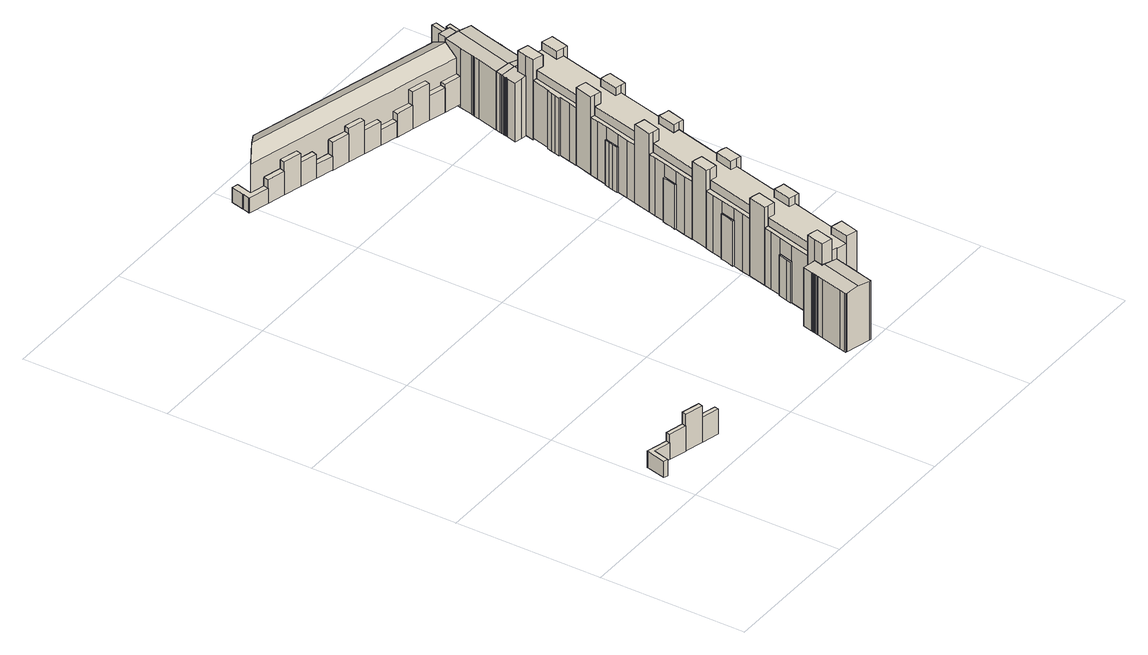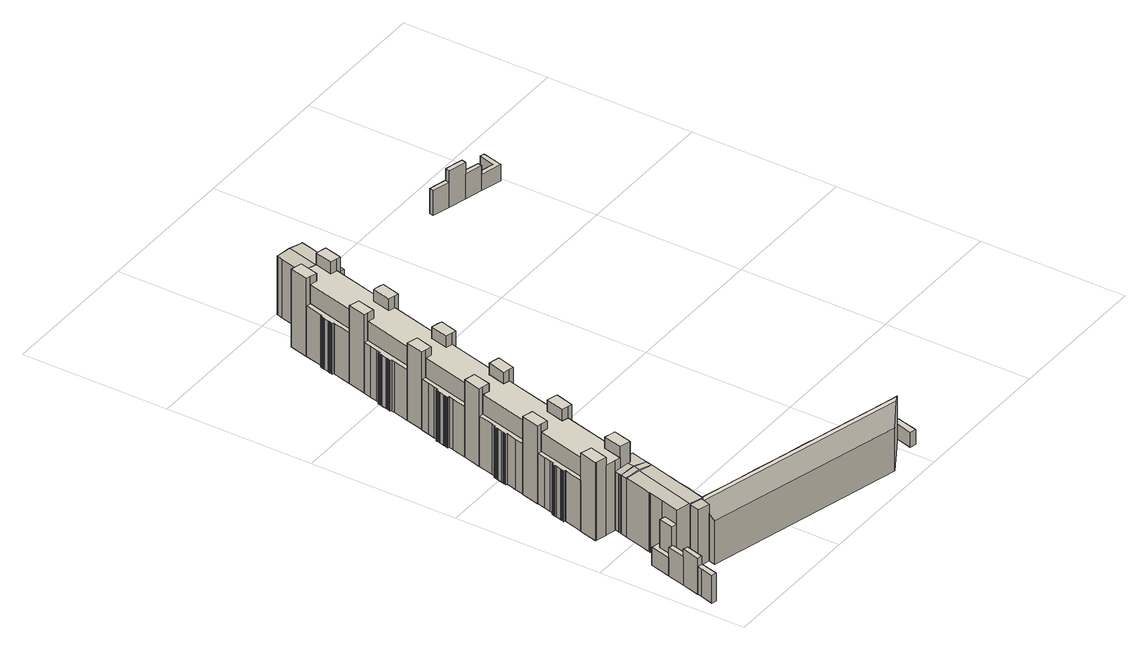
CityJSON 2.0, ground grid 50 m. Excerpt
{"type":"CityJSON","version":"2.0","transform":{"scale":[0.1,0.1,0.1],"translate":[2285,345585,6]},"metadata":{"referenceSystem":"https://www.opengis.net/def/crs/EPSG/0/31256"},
"CityObjects":{
"building1":{"type":"Building","attributes":{"name":"207428"},"children":["building1-1","building1-2","building1-3","building1-4","building1-5","building1-6","building1-7","building1-8","building1-9","building1-10","building1-11","building1-12","building1-13","building1-14","building1-15","building1-16","building1-17","building1-18","building1-19","building1-20","building1-21","building1-22","building1-23","building1-24","building1-25","building1-26","building1-27","building1-28","building1-29","building1-30","building1-31","building1-32","building1-33","building1-34","building1-35","building1-36","building1-37","building1-38","building1-39","building1-40","building1-41","building1-42","building1-43","building1-44","building1-45","building1-46","building1-47","building1-48","building1-49","building1-50","building1-51","building1-52","building1-53","building1-54","building1-55"]},
"building1-1":{"type":"BuildingPart","attributes":{"HoeheDach":"13","NiedrigsteTraufeDesGebaeudes":"13","Blattnummer":"104090","HoeheGrund":"8","roofType":"FLACHDACH","measuredHeight":5.75},"parents":["building1"],"geometry":[{"type":"Solid","lod":"2","boundaries":[[[[0,1,2,3,4,5,6,7]],[[8,9,10,11,12,13,14,15]],[[13,0,7,14]],[[12,1,0,13]],[[11,2,1,12]],[[10,3,2,11]],[[9,4,3,10]],[[8,5,4,9]],[[15,6,5,8]],[[14,7,6,15]]]]}]},
"building1-2":{"type":"BuildingPart","attributes":{"HoeheDach":"16","NiedrigsteTraufeDesGebaeudes":"16","Blattnummer":"104090","HoeheGrund":"7","roofType":"FLACHDACH","measuredHeight":8.91},"parents":["building1"],"geometry":[{"type":"Solid","lod":"2","boundaries":[[[[16,5,17,18]],[[19,4,5,16]],[[20,21,4,19]],[[18,17,21,20]],[[5,4,21,17]],[[19,16,18,20]]]]}]},
"building1-3":{"type":"BuildingPart","attributes":{"HoeheDach":"20","NiedrigsteTraufeDesGebaeudes":"20","Blattnummer":"104090","HoeheGrund":"8","roofType":"FLACHDACH","measuredHeight":12.9},"parents":["building1"],"geometry":[{"type":"Solid","lod":"2","boundaries":[[[[22,23,24,25]],[[26,27,28,29]],[[27,22,25,28]],[[26,23,22,27]],[[29,24,23,26]],[[28,25,24,29]]]]}]},
"building1-4":{"type":"BuildingPart","attributes":{"HoeheDach":"16","NiedrigsteTraufeDesGebaeudes":"16","Blattnummer":"104090","HoeheGrund":"8","roofType":"FLACHDACH","measuredHeight":8.8},"parents":["building1"],"geometry":[{"type":"Solid","lod":"2","boundaries":[[[[30,24,23,31]],[[32,33,34,35]],[[33,30,31,34]],[[32,24,30,33]],[[35,23,24,32]],[[34,31,23,35]]]]}]},
"building1-5":{"type":"BuildingPart","attributes":{"HoeheDach":"28","NiedrigsteTraufeDesGebaeudes":"27","Blattnummer":"104091","HoeheGrund":"7","roofType":"SATTELDACH","measuredHeight":21.13},"parents":["building1"],"geometry":[{"type":"Solid","lod":"2","boundaries":[[[[36,37,38,39,40,41,42,43,44,45,46,47,48,49,50,51,52,53,54]],[[55,56,57,58,59,60,61,62,63,64,37,36,65]],[[53,52,66,67]],[[52,51,68,66]],[[51,50,69,68]],[[50,49,70,69]],[[49,48,71,70]],[[48,47,72,71]],[[47,46,73,72]],[[46,45,74,73]],[[45,44,75,74]],[[44,43,76,75]],[[43,42,77,76]],[[42,41,78,77]],[[41,40,79,78]],[[40,39,80,79]],[[39,38,81,80]],[[54,53,67,82]],[[64,63,83,84]],[[63,62,85,83]],[[62,61,86,85]],[[61,60,87,86]],[[60,59,88,87]],[[59,58,89,88]],[[58,57,90,89]],[[57,56,91,90]],[[56,55,92,91]],[[55,65,93,92]],[[93,65,36,54,82,94]],[[64,84,95,81,38,37]],[[86,87,88,89,90,91,92,93,94,82,67,66,68,69,70,71,72,73,74,75,76,77,78,79,80,81,95,84,83,85]]]]}]},
"building1-6":{"type":"BuildingPart","attributes":{"HoeheDach":"35","NiedrigsteTraufeDesGebaeudes":"35","Blattnummer":"104091","HoeheGrund":"7","roofType":"FLACHDACH","measuredHeight":28.03},"parents":["building1"],"geometry":[{"type":"Solid","lod":"2","boundaries":[[[[96,97,98,99,100,101]],[[102,103,104,105,106,107]],[[100,99,102,107]],[[99,98,103,102]],[[98,97,104,103]],[[97,96,105,104]],[[96,101,106,105]],[[101,100,107,106]]]]}]},
"building1-7":{"type":"BuildingPart","attributes":{"HoeheDach":"22","NiedrigsteTraufeDesGebaeudes":"22","Blattnummer":"104091","HoeheGrund":"8","roofType":"FLACHDACH","measuredHeight":14.43},"parents":["building1"],"geometry":[{"type":"Solid","lod":"2","boundaries":[[[[108,109,110,111,112,113]],[[114,115,116,117,118,119]],[[112,111,114,119]],[[109,108,117,116]],[[108,113,118,117]],[[113,112,119,118]],[[110,109,116,115,114,111]]]]}]},
"building1-8":{"type":"BuildingPart","attributes":{"HoeheDach":"28","NiedrigsteTraufeDesGebaeudes":"28","Blattnummer":"104091","HoeheGrund":"8","roofType":"FLACHDACH","measuredHeight":20.36},"parents":["building1"],"geometry":[{"type":"Solid","lod":"2","boundaries":[[[[120,121,122,123,124,125,126]],[[127,128,129,130,131,132,133]],[[125,124,127,133]],[[124,123,128,127]],[[123,122,129,128]],[[122,121,130,129]],[[121,120,131,130]],[[120,126,132,131]],[[126,125,133,132]]]]}]},
"building1-9":{"type":"BuildingPart","attributes":{"HoeheDach":"13","NiedrigsteTraufeDesGebaeudes":"13","Blattnummer":"104091","HoeheGrund":"8","roofType":"FLACHDACH","measuredHeight":5.33},"parents":["building1"],"geometry":[{"type":"Solid","lod":"2","boundaries":[[[[134,135,136,137,138,139,140,141,142,143]],[[144,145,146,147,148,149,150,151,152,153]],[[151,134,143,152]],[[150,135,134,151]],[[149,136,135,150]],[[148,137,136,149]],[[147,138,137,148]],[[146,139,138,147]],[[145,140,139,146]],[[144,141,140,145]],[[153,142,141,144]],[[152,143,142,153]]]]}]},
"building1-10":{"type":"BuildingPart","attributes":{"HoeheDach":"34","NiedrigsteTraufeDesGebaeudes":"34","Blattnummer":"104091","HoeheGrund":"6","roofType":"FLACHDACH","measuredHeight":27.5},"parents":["building1"],"geometry":[{"type":"Solid","lod":"2","boundaries":[[[[154,155,156,157,158]],[[159,160,161,162,163]],[[157,156,159,163]],[[156,155,160,159]],[[155,154,161,160]],[[154,158,162,161]],[[158,157,163,162]]]]}]},
"building1-11":{"type":"BuildingPart","attributes":{"HoeheDach":"16","NiedrigsteTraufeDesGebaeudes":"16","Blattnummer":"104091","HoeheGrund":"8","roofType":"FLACHDACH","measuredHeight":8.44},"parents":["building1"],"geometry":[{"type":"Solid","lod":"2","boundaries":[[[[136,135,164,165]],[[166,167,168,169]],[[167,136,165,168]],[[166,135,136,167]],[[169,164,135,166]],[[168,165,164,169]]]]}]},
"building1-12":{"type":"BuildingPart","attributes":{"HoeheDach":"35","NiedrigsteTraufeDesGebaeudes":"35","Blattnummer":"104091","HoeheGrund":"8","roofType":"FLACHDACH","measuredHeight":27.52},"parents":["building1"],"geometry":[{"type":"Solid","lod":"2","boundaries":[[[[170,171,172,173,174,175]],[[176,177,178,179,131,130]],[[174,173,176,130]],[[173,172,177,176]],[[172,171,178,177]],[[171,170,179,178]],[[170,175,131,179]],[[175,174,130,131]]]]}]},
"building1-13":{"type":"BuildingPart","attributes":{"HoeheDach":"24","NiedrigsteTraufeDesGebaeudes":"24","Blattnummer":"104091","HoeheGrund":"6","roofType":"FLACHDACH","measuredHeight":17.92},"parents":["building1"],"geometry":[{"type":"Solid","lod":"2","boundaries":[[[[180,181,182,183,184,185,186,187,188,189,190,191,192,193,194,195,196,197,198,199,200,201,202,203,204]],[[205,206,207,208,209,210,211,212,213,214,215,216,217,218,219,220,221,222,223,224,225,226,227,228,229]],[[203,202,205,229]],[[202,201,206,205]],[[198,197,210,209]],[[197,196,211,210]],[[196,195,212,211]],[[195,194,213,212]],[[194,193,214,213]],[[193,192,215,214]],[[192,191,216,215]],[[191,190,217,216]],[[190,189,218,217]],[[189,188,219,218]],[[188,187,220,219]],[[187,186,221,220]],[[186,185,222,221]],[[185,184,223,222]],[[184,183,224,223]],[[183,182,225,224]],[[182,181,226,225]],[[204,203,229,228]],[[208,207,206,201,200,199,198,209]],[[227,226,181,180,204,228]]]]}]},
"building1-14":{"type":"BuildingPart","attributes":{"HoeheDach":"19","NiedrigsteTraufeDesGebaeudes":"19","Blattnummer":"104091","HoeheGrund":"8","roofType":"FLACHDACH","measuredHeight":11.73},"parents":["building1"],"geometry":[{"type":"Solid","lod":"2","boundaries":[[[[230,231,232,233]],[[164,234,235,165]],[[232,231,164,165]],[[231,230,234,164]],[[230,233,235,234]],[[233,232,165,235]]]]}]},
"building1-15":{"type":"BuildingPart","attributes":{"HoeheDach":"24","NiedrigsteTraufeDesGebaeudes":"24","Blattnummer":"104091","HoeheGrund":"8","roofType":"FLACHDACH","measuredHeight":15.85},"parents":["building1"],"geometry":[{"type":"Solid","lod":"2","boundaries":[[[[236,237,238,239]],[[240,241,242,243]],[[244,245,240,243,246,247,238,237]],[[242,241,236,239]],[[239,238,247,246,243,242]],[[241,240,245,244,237,236]]]]}]},
"building1-16":{"type":"BuildingPart","attributes":{"HoeheDach":"28","NiedrigsteTraufeDesGebaeudes":"28","Blattnummer":"104091","HoeheGrund":"8","roofType":"FLACHDACH","measuredHeight":20.37},"parents":["building1"],"geometry":[{"type":"Solid","lod":"2","boundaries":[[[[248,249,250,251,252,253,254,255]],[[256,257,258,259,260,261,262,263]],[[254,253,256,263]],[[253,252,257,256]],[[252,251,258,257]],[[251,250,259,258]],[[250,249,260,259]],[[249,248,261,260]],[[248,255,262,261]],[[255,254,263,262]]]]}]},
"building1-17":{"type":"BuildingPart","attributes":{"HoeheDach":"34","NiedrigsteTraufeDesGebaeudes":"34","Blattnummer":"104091","HoeheGrund":"6","roofType":"FLACHDACH","measuredHeight":27.45},"parents":["building1"],"geometry":[{"type":"Solid","lod":"2","boundaries":[[[[264,265,266,267,268,269]],[[270,271,272,206,205,273]],[[268,267,270,273]],[[267,266,271,270]],[[266,265,272,271]],[[265,264,206,272]],[[264,269,205,206]],[[269,268,273,205]]]]}]},
"building1-18":{"type":"BuildingPart","attributes":{"HoeheDach":"16","NiedrigsteTraufeDesGebaeudes":"16","Blattnummer":"104091","HoeheGrund":"8","roofType":"FLACHDACH","measuredHeight":8.47},"parents":["building1"],"geometry":[{"type":"Solid","lod":"2","boundaries":[[[[274,235,234,275]],[[276,277,278,279]],[[277,274,275,278]],[[276,235,274,277]],[[279,234,235,276]],[[278,275,234,279]]]]}]},
"building1-19":{"type":"BuildingPart","attributes":{"HoeheDach":"35","NiedrigsteTraufeDesGebaeudes":"35","Blattnummer":"104091","HoeheGrund":"8","roofType":"FLACHDACH","measuredHeight":27.38},"parents":["building1"],"geometry":[{"type":"Solid","lod":"2","boundaries":[[[[280,281,282,283,284,285]],[[286,287,288,289,290,291]],[[284,283,286,291]],[[283,282,287,286]],[[282,281,288,287]],[[281,280,289,288]],[[280,285,290,289]],[[285,284,291,290]]]]}]},
"building1-20":{"type":"BuildingPart","attributes":{"HoeheDach":"13","NiedrigsteTraufeDesGebaeudes":"13","Blattnummer":"104091","HoeheGrund":"8","roofType":"FLACHDACH","measuredHeight":4.95},"parents":["building1"],"geometry":[{"type":"Solid","lod":"2","boundaries":[[[[292,293,294,295]],[[293,296,274,294]],[[292,297,296,293]],[[275,295,294,274]],[[296,297,275,274]],[[297,292,295,275]]]]}]},
"building1-21":{"type":"BuildingPart","attributes":{"HoeheDach":"24","NiedrigsteTraufeDesGebaeudes":"24","Blattnummer":"104091","HoeheGrund":"6","roofType":"FLACHDACH","measuredHeight":17.93},"parents":["building1"],"geometry":[{"type":"Solid","lod":"2","boundaries":[[[[298,299,300,301]],[[299,302,303,300]],[[302,304,305,303]],[[304,306,272,305]],[[306,307,271,272]],[[308,309,310,311,312,313]],[[304,302,299,298,314,315,316,317,318,319,320,321,322,323,324,325,326,327,328,329,312,311,310,330,307,306]],[[331,309,308,313,332,333,334,335,336,337,338,339,340,341,342,343,344,345,346,347,301,300,303,305,272,271]],[[307,330,331,271]],[[330,310,309,331]],[[312,329,332,313]],[[329,328,333,332]],[[328,327,334,333]],[[327,326,335,334]],[[326,325,336,335]],[[325,324,337,336]],[[324,323,338,337]],[[323,322,339,338]],[[322,321,340,339]],[[321,320,341,340]],[[320,319,342,341]],[[319,318,343,342]],[[318,317,344,343]],[[317,316,345,344]],[[316,315,346,345]],[[315,314,347,346]],[[314,298,301,347]]]]}]},
"building1-22":{"type":"BuildingPart","attributes":{"HoeheDach":"23","NiedrigsteTraufeDesGebaeudes":"23","Blattnummer":"104091","HoeheGrund":"8","roofType":"FLACHDACH","measuredHeight":15.6},"parents":["building1"],"geometry":[{"type":"Solid","lod":"2","boundaries":[[[[348,349,350,351,352,353]],[[354,355,356,357,358,359]],[[349,348,357,356]],[[348,353,358,357]],[[353,352,359,358]],[[351,350,349,356,355,354,359,352]]]]}]},
"building1-23":{"type":"BuildingPart","attributes":{"HoeheDach":"28","NiedrigsteTraufeDesGebaeudes":"28","Blattnummer":"104091","HoeheGrund":"8","roofType":"FLACHDACH","measuredHeight":20.38},"parents":["building1"],"geometry":[{"type":"Solid","lod":"2","boundaries":[[[[360,361,362,363,364,365,366,367]],[[368,369,370,371,372,373,374,375]],[[366,365,368,375]],[[365,364,369,368]],[[364,363,370,369]],[[363,362,371,370]],[[362,361,372,371]],[[361,360,373,372]],[[360,367,374,373]],[[367,366,375,374]]]]}]},
"building1-24":{"type":"BuildingPart","attributes":{"HoeheDach":"17","NiedrigsteTraufeDesGebaeudes":"17","Blattnummer":"104091","HoeheGrund":"8","roofType":"FLACHDACH","measuredHeight":9.84},"parents":["building1"],"geometry":[{"type":"Solid","lod":"2","boundaries":[[[[376,377,378,379]],[[380,381,382,383]],[[381,376,379,382]],[[380,377,376,381]],[[383,378,377,380]],[[382,379,378,383]]]]}]},
"building1-25":{"type":"BuildingPart","attributes":{"HoeheDach":"34","NiedrigsteTraufeDesGebaeudes":"34","Blattnummer":"104091","HoeheGrund":"6","roofType":"FLACHDACH","measuredHeight":27.44},"parents":["building1"],"geometry":[{"type":"Solid","lod":"2","boundaries":[[[[384,385,386,387,388,389]],[[390,391,392,393,394,395]],[[388,387,390,395]],[[387,386,391,390]],[[386,385,392,391]],[[385,384,393,392]],[[384,389,394,393]],[[389,388,395,394]]]]}]},
"building1-26":{"type":"BuildingPart","attributes":{"HoeheDach":"31","NiedrigsteTraufeDesGebaeudes":"31","Blattnummer":"104091","HoeheGrund":"6","roofType":"FLACHDACH","measuredHeight":24.66},"parents":["building1"],"geometry":[{"type":"Solid","lod":"2","boundaries":[[[[396,391,397,398]],[[399,390,391,396]],[[400,395,390,399]],[[401,394,395,400]],[[402,403,404,405,406,407,408,409,410,397,391,390,395,394,411,412,413,414,415,416,417,418,419,420,421,422,423,424,425,426,427,428,429,430,431,432,433,434,435,436,437,438,439,440,441,442,443]],[[444,445,446,447,448,449,450,451,452,453,454,455,456,457,458,459,460,461,462,463,464,465,466,467,468,469,470,471,472,473,474,401,400,399,396,398,475,476,477,478,479,480,481,482,483,484,485]],[[483,402,443,484]],[[482,403,402,483]],[[481,404,403,482]],[[480,405,404,481]],[[479,406,405,480]],[[478,407,406,479]],[[477,408,407,478]],[[476,409,408,477]],[[475,410,409,476]],[[398,397,410,475]],[[474,411,394,401]],[[473,412,411,474]],[[472,413,412,473]],[[471,414,413,472]],[[470,415,414,471]],[[469,416,415,470]],[[468,417,416,469]],[[467,418,417,468]],[[466,419,418,467]],[[465,420,419,466]],[[464,421,420,465]],[[463,422,421,464]],[[462,423,422,463]],[[461,424,423,462]],[[460,425,424,461]],[[459,426,425,460]],[[458,427,426,459]],[[457,428,427,458]],[[456,429,428,457]],[[455,430,429,456]],[[454,431,430,455]],[[453,432,431,454]],[[452,433,432,453]],[[451,434,433,452]],[[450,435,434,451]],[[449,436,435,450]],[[448,437,436,449]],[[447,438,437,448]],[[446,439,438,447]],[[445,440,439,446]],[[444,441,440,445]],[[485,442,441,444]],[[484,443,442,485]]]]}]},
"building1-27":{"type":"BuildingPart","attributes":{"HoeheDach":"19","NiedrigsteTraufeDesGebaeudes":"19","Blattnummer":"104091","HoeheGrund":"8","roofType":"FLACHDACH","measuredHeight":11.79},"parents":["building1"],"geometry":[{"type":"Solid","lod":"2","boundaries":[[[[486,487,488,489]],[[379,490,491,376]],[[488,487,379,376]],[[487,486,490,379]],[[486,489,491,490]],[[489,488,376,491]]]]}]},
"building1-28":{"type":"BuildingPart","attributes":{"HoeheDach":"35","NiedrigsteTraufeDesGebaeudes":"35","Blattnummer":"104091","HoeheGrund":"8","roofType":"FLACHDACH","measuredHeight":27.54},"parents":["building1"],"geometry":[{"type":"Solid","lod":"2","boundaries":[[[[492,493,494,495,496,497]],[[498,499,500,501,373,372]],[[496,495,498,372]],[[495,494,499,498]],[[494,493,500,499]],[[493,492,501,500]],[[492,497,373,501]],[[497,496,372,373]]]]}]},
"building1-29":{"type":"BuildingPart","attributes":{"HoeheDach":"26","NiedrigsteTraufeDesGebaeudes":"23","Blattnummer":"104091","HoeheGrund":"7","roofType":"SATTELDACH","measuredHeight":18.66},"parents":["building1"],"geometry":[{"type":"Solid","lod":"2","boundaries":[[[[502,503,504,505,506,507,508,509,510,511,512,513,514,515,516,517]],[[518,519,520,521,522,523,515,514]],[[523,522,524,525]],[[522,521,526,524]],[[521,520,527,526]],[[520,519,528,527]],[[519,518,529,528]],[[530,531,532,533,534,535,536,537,538,539,540,541,513,512,511,510,509,508,507,506,505,504,503,502,517,516,542,543]],[[541,544,529,518,514,513]],[[515,523,525,545,542,516]],[[527,528,529,544,541,540,539,538,537,536,535,534,533,532,531,530,543,542,545,525,524,526]]]]}]},
"building1-30":{"type":"BuildingPart","attributes":{"HoeheDach":"24","NiedrigsteTraufeDesGebaeudes":"24","Blattnummer":"104091","HoeheGrund":"6","roofType":"FLACHDACH","measuredHeight":17.89},"parents":["building1"],"geometry":[{"type":"Solid","lod":"2","boundaries":[[[[546,547,548,549,550,551,552,553,554,555,556,557,558,559,560,561,562,563,564,565,566,567,568,569,570,571]],[[572,573,574,575,576,577,578,579,580,581,582,583,584,585,586,587,588,589,590,591,592,593,594,595,596,597]],[[570,569,572,597]],[[569,568,573,572]],[[566,565,576,575]],[[565,564,577,576]],[[564,563,578,577]],[[563,562,579,578]],[[562,561,580,579]],[[561,560,581,580]],[[560,559,582,581]],[[559,558,583,582]],[[558,557,584,583]],[[557,556,585,584]],[[556,555,586,585]],[[555,554,587,586]],[[554,553,588,587]],[[553,552,589,588]],[[552,551,590,589]],[[551,550,591,590]],[[550,549,592,591]],[[549,548,593,592]],[[548,547,594,593]],[[547,546,595,594]],[[546,571,596,595]],[[571,570,597,596]],[[574,573,568,567,566,575]]]]}]},
"building1-31":{"type":"BuildingPart","attributes":{"HoeheDach":"16","NiedrigsteTraufeDesGebaeudes":"16","Blattnummer":"104091","HoeheGrund":"8","roofType":"FLACHDACH","measuredHeight":8.33},"parents":["building1"],"geometry":[{"type":"Solid","lod":"2","boundaries":[[[[598,599,600,601]],[[490,602,603,491]],[[600,599,490,491]],[[599,598,602,490]],[[598,601,603,602]],[[601,600,491,603]]]]}]},
"building1-32":{"type":"BuildingPart","attributes":{"HoeheDach":"24","NiedrigsteTraufeDesGebaeudes":"24","Blattnummer":"104091","HoeheGrund":"8","roofType":"FLACHDACH","measuredHeight":15.87},"parents":["building1"],"geometry":[{"type":"Solid","lod":"2","boundaries":[[[[604,605,606,607]],[[605,608,609,606]],[[608,610,611,609]],[[612,604,607,613]],[[614,615,616,617,612,613]],[[616,615,618,611,610,619]],[[613,607,606,609,611,618,615,614]],[[617,616,619,610,608,605,604,612]]]]}]},
"building1-33":{"type":"BuildingPart","attributes":{"HoeheDach":"28","NiedrigsteTraufeDesGebaeudes":"28","Blattnummer":"104091","HoeheGrund":"8","roofType":"FLACHDACH","measuredHeight":20.37},"parents":["building1"],"geometry":[{"type":"Solid","lod":"2","boundaries":[[[[620,621,622,623,624,625,626,627]],[[628,629,630,631,632,633,499,498]],[[626,625,628,498]],[[625,624,629,628]],[[624,623,630,629]],[[623,622,631,630]],[[622,621,632,631]],[[621,620,633,632]],[[620,627,499,633]],[[627,626,498,499]]]]}]},
"building1-34":{"type":"BuildingPart","attributes":{"HoeheDach":"34","NiedrigsteTraufeDesGebaeudes":"34","Blattnummer":"104091","HoeheGrund":"6","roofType":"FLACHDACH","measuredHeight":27.52},"parents":["building1"],"geometry":[{"type":"Solid","lod":"2","boundaries":[[[[634,635,636,637,638,639]],[[640,641,642,573,572,643]],[[638,637,640,643]],[[637,636,641,640]],[[636,635,642,641]],[[635,634,573,642]],[[634,639,572,573]],[[639,638,643,572]]]]}]},
"building1-35":{"type":"BuildingPart","attributes":{"HoeheDach":"13","NiedrigsteTraufeDesGebaeudes":"13","Blattnummer":"104091","HoeheGrund":"8","roofType":"FLACHDACH","measuredHeight":5.52},"parents":["building1"],"geometry":[{"type":"Solid","lod":"2","boundaries":[[[[644,645,646,647]],[[602,648,649,603]],[[646,645,602,603]],[[645,644,648,602]],[[644,647,649,648]],[[647,646,603,649]]]]}]},
"building1-36":{"type":"BuildingPart","attributes":{"HoeheDach":"35","NiedrigsteTraufeDesGebaeudes":"35","Blattnummer":"104091","HoeheGrund":"8","roofType":"FLACHDACH","measuredHeight":27.52},"parents":["building1"],"geometry":[{"type":"Solid","lod":"2","boundaries":[[[[650,651,652,653,654,655]],[[656,657,658,659,660,661]],[[654,653,656,661]],[[653,652,657,656]],[[652,651,658,657]],[[651,650,659,658]],[[650,655,660,659]],[[655,654,661,660]]]]}]},
"building1-37":{"type":"BuildingPart","attributes":{"HoeheDach":"16","NiedrigsteTraufeDesGebaeudes":"16","Blattnummer":"104091","HoeheGrund":"8","roofType":"FLACHDACH","measuredHeight":8.29},"parents":["building1"],"geometry":[{"type":"Solid","lod":"2","boundaries":[[[[662,663,664,665]],[[666,667,668,669]],[[664,663,666,669]],[[663,662,667,666]],[[662,665,668,667]],[[665,664,669,668]]]]}]},
"building1-38":{"type":"BuildingPart","attributes":{"HoeheDach":"24","NiedrigsteTraufeDesGebaeudes":"24","Blattnummer":"104091","HoeheGrund":"6","roofType":"FLACHDACH","measuredHeight":17.94},"parents":["building1"],"geometry":[{"type":"Solid","lod":"2","boundaries":[[[[670,671,672,673,674,675,676,677,678,679,680,681,682,683,684,685,686,687,688,689,690,691,692,693,694,695]],[[696,697,698,699,700,701,702,703,704,705,706,707,708,709,710,711,712,713,714,715,716,717,718,719,642,641]],[[694,693,696,641]],[[693,692,697,696]],[[692,691,698,697]],[[689,688,701,700]],[[688,687,702,701]],[[687,686,703,702]],[[686,685,704,703]],[[685,684,705,704]],[[682,681,708,707]],[[681,680,709,708]],[[680,679,710,709]],[[679,678,711,710]],[[678,677,712,711]],[[677,676,713,712]],[[676,675,714,713]],[[675,674,715,714]],[[674,673,716,715]],[[673,672,717,716]],[[672,671,718,717]],[[695,694,641,642]],[[719,718,671,670,695,642]],[[706,705,684,683,682,707]],[[699,698,691,690,689,700]]]]}]},
"building1-39":{"type":"BuildingPart","attributes":{"HoeheDach":"28","NiedrigsteTraufeDesGebaeudes":"28","Blattnummer":"104091","HoeheGrund":"8","roofType":"FLACHDACH","measuredHeight":20.38},"parents":["building1"],"geometry":[{"type":"Solid","lod":"2","boundaries":[[[[720,721,722,723,724,725,726,727,728,729,730]],[[731,732,733,734,735,736,737,738,739,740,741]],[[729,728,731,741]],[[728,727,732,731]],[[727,726,733,732]],[[726,725,734,733]],[[725,724,735,734]],[[724,723,736,735]],[[723,722,737,736]],[[722,721,738,737]],[[721,720,739,738]],[[720,730,740,739]],[[730,729,741,740]]]]}]},
"building1-40":{"type":"BuildingPart","attributes":{"HoeheDach":"21","NiedrigsteTraufeDesGebaeudes":"21","Blattnummer":"104091","HoeheGrund":"8","roofType":"FLACHDACH","measuredHeight":13.23},"parents":["building1"],"geometry":[{"type":"Solid","lod":"2","boundaries":[[[[742,668,743,744]],[[667,745,743,668]],[[746,747,742,744]],[[747,667,668,742]],[[746,745,667,747]],[[744,743,745,746]]]]}]},
"building1-41":{"type":"BuildingPart","attributes":{"HoeheDach":"34","NiedrigsteTraufeDesGebaeudes":"34","Blattnummer":"104091","HoeheGrund":"6","roofType":"FLACHDACH","measuredHeight":27.55},"parents":["building1"],"geometry":[{"type":"Solid","lod":"2","boundaries":[[[[748,749,750,751,752,753]],[[754,755,756,757,758,759]],[[752,751,754,759]],[[751,750,755,754]],[[750,749,756,755]],[[749,748,757,756]],[[748,753,758,757]],[[753,752,759,758]]]]}]},
"building1-42":{"type":"BuildingPart","attributes":{"HoeheDach":"16","NiedrigsteTraufeDesGebaeudes":"16","Blattnummer":"104091","HoeheGrund":"8","roofType":"FLACHDACH","measuredHeight":8.74},"parents":["building1"],"geometry":[{"type":"Solid","lod":"2","boundaries":[[[[760,745,743,761]],[[762,763,745,760]],[[764,743,745,763]],[[761,765,762,760]],[[765,764,763,762]],[[761,743,764,765]]]]}]},
"building1-43":{"type":"BuildingPart","attributes":{"HoeheDach":"35","NiedrigsteTraufeDesGebaeudes":"35","Blattnummer":"104091","HoeheGrund":"7","roofType":"FLACHDACH","measuredHeight":28.21},"parents":["building1"],"geometry":[{"type":"Solid","lod":"2","boundaries":[[[[766,767,768,769,770,771]],[[772,773,774,775,776,777]],[[770,769,772,777]],[[769,768,773,772]],[[768,767,774,773]],[[767,766,775,774]],[[775,766,771,770,777,776]]]]}]},
"building1-44":{"type":"BuildingPart","attributes":{"HoeheDach":"28","NiedrigsteTraufeDesGebaeudes":"27","Blattnummer":"104091","HoeheGrund":"7","roofType":"SATTELDACH","measuredHeight":21.35},"parents":["building1"],"geometry":[{"type":"Solid","lod":"2","boundaries":[[[[778,779,780,781,782,783,784,785,786,787,788,789,790,791,792]],[[793,794,795,796,797,781,780,798]],[[791,790,799,800]],[[790,789,801,799]],[[789,788,802,801]],[[788,787,803,802]],[[787,786,804,803]],[[786,785,805,804]],[[783,782,806,807]],[[779,778,808,809]],[[778,792,810,808]],[[792,791,800,810]],[[797,796,811,812]],[[796,795,813,811]],[[795,794,814,813]],[[794,793,815,814]],[[816,815,793,798,780,779,809,817]],[[797,812,818,806,782,781]],[[784,783,807,819,805,785]],[[814,815,816,817,809,808,810,800,799,801,802,803,804,805,819,807,806,818,812,811,813]]]]}]},
"building1-45":{"type":"BuildingPart","attributes":{"HoeheDach":"28","NiedrigsteTraufeDesGebaeudes":"27","Blattnummer":"104091","HoeheGrund":"7","roofType":"SATTELDACH","measuredHeight":21.41},"parents":["building1"],"geometry":[{"type":"Solid","lod":"2","boundaries":[[[[781,820,821,822,783,782]],[[796,823,824,820,781,797]],[[783,822,825,826]],[[822,821,827,825]],[[782,783,826,828]],[[824,823,829,830]],[[823,796,831,829]],[[796,797,832,831]],[[832,797,781,782,828,833]],[[824,830,834,827,821,820]],[[831,832,833,828,826,825,827,834,830,829]]]]}]},
"building1-46":{"type":"BuildingPart","attributes":{"HoeheDach":"24","NiedrigsteTraufeDesGebaeudes":"24","Blattnummer":"104091","HoeheGrund":"6","roofType":"FLACHDACH","measuredHeight":17.92},"parents":["building1"],"geometry":[{"type":"Solid","lod":"2","boundaries":[[[[835,836,837,838,839,840,841,842,843,844,845,846,847,848,849,850,851,852,853,854,855,856,857,858,859]],[[860,861,862,863,864,865,866,867,868,869,870,871,872,873,874,875,876,877,878,879,880,881,882,883,884]],[[858,857,860,884]],[[857,856,861,860]],[[854,853,864,863]],[[853,852,865,864]],[[852,851,866,865]],[[851,850,867,866]],[[850,849,868,867]],[[849,848,869,868]],[[848,847,870,869]],[[845,844,873,872]],[[842,841,876,875]],[[841,840,877,876]],[[840,839,878,877]],[[839,838,879,878]],[[838,837,880,879]],[[837,836,881,880]],[[836,835,882,881]],[[835,859,883,882]],[[859,858,884,883]],[[874,873,844,843,842,875]],[[871,870,847,846,845,872]],[[862,861,856,855,854,863]]]]}]},
"building1-47":{"type":"BuildingPart","attributes":{"HoeheDach":"17","NiedrigsteTraufeDesGebaeudes":"17","Blattnummer":"104091","HoeheGrund":"8","roofType":"FLACHDACH","measuredHeight":9.92},"parents":["building1"],"geometry":[{"type":"Solid","lod":"2","boundaries":[[[[885,886,764,763]],[[887,888,889,890]],[[888,885,763,889]],[[887,886,885,888]],[[890,764,886,887]],[[889,763,764,890]]]]}]},
"building1-48":{"type":"BuildingPart","attributes":{"HoeheDach":"34","NiedrigsteTraufeDesGebaeudes":"34","Blattnummer":"104091","HoeheGrund":"6","roofType":"FLACHDACH","measuredHeight":27.6},"parents":["building1"],"geometry":[{"type":"Solid","lod":"2","boundaries":[[[[891,892,893,894,895,896]],[[897,898,899,900,901,902]],[[895,894,897,902]],[[894,893,898,897]],[[893,892,899,898]],[[892,891,900,899]],[[891,896,901,900]],[[896,895,902,901]]]]}]},
"building1-49":{"type":"BuildingPart","attributes":{"HoeheDach":"28","NiedrigsteTraufeDesGebaeudes":"27","Blattnummer":"104091","HoeheGrund":"6","roofType":"SATTELDACH","measuredHeight":21.15},"parents":["building1"],"geometry":[{"type":"Solid","lod":"2","boundaries":[[[[903,904,905,906]],[[907,908,909,910]],[[908,911,912,909]],[[911,913,914,912]],[[915,916,917,918,919,920,921,922,923,924]],[[925,926,914,913,927,928,929,830]],[[930,918,917,931,907,910]],[[830,929,932,933,827,834]],[[934,923,922,935,936,937]],[[938,937,936,939,905,904]],[[916,915,924,923,934,937,938,904,903,940,941,942,933,932]],[[928,927,913,911,908,907,931,917,916,932,929]],[[933,942,943,827]],[[942,941,944,943]],[[941,940,945,944]],[[940,903,906,945]],[[910,909,912,914,926,925,830,834,827,943,944,945,906,905,939,936,935,922,921,920,919,918,930]]]]}]},
"building1-50":{"type":"BuildingPart","attributes":{"HoeheDach":"27","NiedrigsteTraufeDesGebaeudes":"27","Blattnummer":"104091","HoeheGrund":"7","roofType":"PULTDACH","measuredHeight":20.13},"parents":["building1"],"geometry":[{"type":"Solid","lod":"2","boundaries":[[[[946,947,948,949]],[[950,951,952,953]],[[948,947,950,953]],[[947,946,951,950]],[[946,949,952,951]],[[949,948,953,952]]]]}]},
"building1-51":{"type":"BuildingPart","attributes":{"HoeheDach":"22","NiedrigsteTraufeDesGebaeudes":"22","Blattnummer":"104091","HoeheGrund":"7","roofType":"FLACHDACH","measuredHeight":15.93},"parents":["building1"],"geometry":[{"type":"Solid","lod":"2","boundaries":[[[[954,955,956,957]],[[918,958,959,930]],[[956,955,918,930]],[[955,954,958,918]],[[954,957,959,958]],[[957,956,930,959]]]]}]},
"building1-52":{"type":"BuildingPart","attributes":{"HoeheDach":"13","NiedrigsteTraufeDesGebaeudes":"13","Blattnummer":"104091","HoeheGrund":"6","roofType":"FLACHDACH","measuredHeight":6.32},"parents":["building1"],"geometry":[{"type":"Solid","lod":"2","boundaries":[[[[960,961,962,963,964,965,966]],[[967,968,969,970,971,972,973]],[[971,960,966,972]],[[970,961,960,971]],[[969,962,961,970]],[[968,963,962,969]],[[967,964,963,968]],[[973,965,964,967]],[[972,966,965,973]]]]}]},
"building1-53":{"type":"BuildingPart","attributes":{"HoeheDach":"16","NiedrigsteTraufeDesGebaeudes":"16","Blattnummer":"104091","HoeheGrund":"6","roofType":"FLACHDACH","measuredHeight":10},"parents":["building1"],"geometry":[{"type":"Solid","lod":"2","boundaries":[[[[960,966,974,975]],[[976,977,978,979]],[[977,960,975,978]],[[976,966,960,977]],[[979,974,966,976]],[[978,975,974,979]]]]}]},
"building1-54":{"type":"BuildingPart","attributes":{"HoeheDach":"19","NiedrigsteTraufeDesGebaeudes":"19","Blattnummer":"104091","HoeheGrund":"6","roofType":"FLACHDACH","measuredHeight":12.63},"parents":["building1"],"geometry":[{"type":"Solid","lod":"2","boundaries":[[[[980,981,982,983]],[[984,985,975,974]],[[982,981,984,974]],[[981,980,985,984]],[[980,983,975,985]],[[983,982,974,975]]]]}]},
"building1-55":{"type":"BuildingPart","attributes":{"HoeheDach":"16","NiedrigsteTraufeDesGebaeudes":"16","Blattnummer":"104091","HoeheGrund":"6","roofType":"FLACHDACH","measuredHeight":9.88},"parents":["building1"],"geometry":[{"type":"Solid","lod":"2","boundaries":[[[[986,987,988,989,990]],[[991,992,993,994,995]],[[993,986,990,994]],[[992,987,986,993]],[[991,988,987,992]],[[995,989,988,991]],[[994,990,989,995]]]]}]}
},
"vertices":[
[8,114,15],[24,179,15],[25,181,15],[25,183,15],[97,164,15],[93,150,15],[36,165,15],[22,110,15],[93,150,73],[97,164,73],[25,183,73],[25,181,73],[24,179,73],[8,114,73],[22,110,73],[36,165,73],
[93,150,104],[154,134,15],[154,134,104],[97,164,104],[158,149,104],[158,149,15],
[158,149,16],[220,133,16],[216,118,16],[154,134,16],[220,133,145],[158,149,145],[154,134,145],[216,118,145],
[277,103,16],[280,117,16],[216,118,104],[277,103,104],[280,117,104],[220,133,104],
[883,18,216],[921,162,216],[914,163,216],[922,194,216],[906,198,214],[881,205,212],[872,172,212],[871,168,212],[870,165,212],[869,161,212],[869,158,212],[867,154,212],[866,149,212],[865,144,212],[860,126,212],[841,53,212],[837,35,212],[835,30,212],[840,29,212],[931,6,212],[932,10,212],[937,28,212],[956,101,212],[961,119,212],[962,124,212],[963,129,212],[968,147,212],[969,149,212],[950,154,213],[927,7,212],[837,35,5],[835,30,5],[841,53,5],[860,126,5],[865,144,5],[866,149,5],[867,154,5],[869,158,5],[869,161,5],[870,165,5],[871,168,5],[872,172,5],[881,205,5],[906,198,5],[922,194,5],[914,163,5],[840,29,5],[969,149,5],[950,154,5],[968,147,5],[963,129,5],[962,124,5],[961,119,5],[956,101,5],[937,28,5],[932,10,5],[931,6,5],[927,7,5],[883,18,5],[921,162,5],
[966,214,291],[943,220,291],[929,223,291],[922,194,291],[914,163,291],[950,154,291],[922,194,11],[929,223,11],[943,220,11],[966,214,11],[950,154,11],[914,163,11],
[959,338,161],[954,339,161],[950,322,161],[946,307,161],[941,290,161],[946,289,161],[946,307,17],[950,322,17],[954,339,17],[959,338,17],[946,289,17],[941,290,17],
[989,399,219],[976,403,219],[969,376,219],[959,338,219],[946,289,219],[929,223,219],[943,220,219],[946,289,16],[959,338,16],[969,376,16],[976,403,16],[989,399,16],[943,220,16],[929,223,16],
[482,1859,17],[533,1846,17],[528,1828,17],[458,1846,17],[458,1849,17],[459,1851,17],[464,1871,17],[465,1875,17],[476,1918,17],[496,1913,17],[465,1875,70],[464,1871,70],[459,1851,70],[458,1849,70],[458,1846,70],[528,1828,70],[533,1846,70],[482,1859,70],[496,1913,70],[476,1918,70],
[1058,190,277],[1043,194,277],[1019,200,277],[1003,137,277],[1041,127,277],[1019,200,2],[1043,194,2],[1058,190,2],[1041,127,2],[1003,137,2],
[594,1830,17],[589,1812,17],[533,1846,101],[528,1828,101],[589,1812,101],[594,1830,101],
[1012,393,291],[1028,456,291],[1006,462,291],[992,465,291],[976,403,291],[989,399,291],[992,465,16],[1006,462,16],[1028,456,16],[1012,393,16],
[1071,242,182],[1074,254,182],[1075,255,182],[1079,254,182],[1080,255,182],[1080,258,182],[1081,261,182],[1082,264,182],[1083,267,182],[1084,271,182],[1088,286,182],[1089,290,182],[1090,293,182],[1090,296,182],[1091,299,182],[1092,302,182],[1092,303,182],[1087,304,182],[1088,307,182],[1091,318,182],[1097,342,182],[1104,369,182],[1090,373,182],[1043,194,182],[1058,190,182],[1090,373,3],[1104,369,3],[1097,342,3],[1091,318,3],[1088,307,3],[1087,304,3],[1092,303,3],[1092,302,3],[1091,299,3],[1090,296,3],[1090,293,3],[1089,290,3],[1088,286,3],[1084,271,3],[1083,267,3],[1082,264,3],[1081,261,3],[1080,258,3],[1080,255,3],[1079,254,3],[1075,255,3],[1074,254,3],[1071,242,3],[1058,190,3],[1043,194,3],
[656,1814,134],[594,1830,134],[589,1812,134],[651,1796,134],[656,1814,17],[651,1796,17],
[1009,531,176],[1004,532,176],[1004,532,17],[1009,531,17],[1017,581,176],[1022,580,176],[1022,580,17],[1017,581,17],[1009,549,176],[1013,565,176],[1013,565,17],[1009,549,17],
[1053,643,219],[1039,647,219],[1031,617,219],[1022,580,219],[1009,531,219],[999,494,219],[992,465,219],[1006,462,219],[999,494,15],[1009,531,15],[1022,580,15],[1031,617,15],[1039,647,15],[1053,643,15],[1006,462,15],[992,465,15],
[1104,369,278],[1120,432,278],[1106,435,278],[1084,441,278],[1068,379,278],[1090,373,278],[1084,441,3],[1106,435,3],[1120,432,3],[1068,379,3],
[710,1781,17],[715,1799,17],[651,1796,102],[710,1781,102],[715,1799,102],[656,1814,102],
[1076,637,290],[1091,697,290],[1069,703,290],[1055,706,290],[1039,647,290],[1053,643,290],[1055,706,16],[1069,703,16],[1091,697,16],[1076,637,16],[1053,643,16],[1039,647,16],
[776,1783,66],[771,1765,66],[771,1765,17],[776,1783,17],[710,1781,66],[715,1799,66],
[1137,498,182],[1137,496,182],[1137,496,3],[1137,498,3],[1134,485,182],[1134,485,3],[1128,460,182],[1128,460,3],[1120,432,182],[1106,435,182],[1160,583,3],[1168,613,3],[1168,613,182],[1160,583,182],[1154,560,182],[1154,560,3],[1143,496,182],[1143,498,182],[1144,501,182],[1144,504,182],[1145,507,182],[1146,509,182],[1147,513,182],[1151,528,182],[1152,532,182],[1153,535,182],[1153,538,182],[1154,541,182],[1155,544,182],[1155,545,182],[1151,547,182],[1151,548,182],[1153,617,182],[1153,617,3],[1151,548,3],[1151,547,3],[1155,545,3],[1155,544,3],[1154,541,3],[1153,538,3],[1153,535,3],[1152,532,3],[1151,528,3],[1147,513,3],[1146,509,3],[1145,507,3],[1144,504,3],[1144,501,3],[1143,498,3],[1143,496,3],
[1085,822,173],[1080,823,173],[1076,807,173],[1072,791,173],[1067,775,173],[1072,773,173],[1072,791,17],[1076,807,17],[1080,823,17],[1085,822,17],[1072,773,17],[1067,775,17],
[1116,882,219],[1101,886,219],[1095,860,219],[1085,822,219],[1072,773,219],[1062,736,219],[1055,706,219],[1069,703,219],[1062,736,15],[1072,773,15],[1085,822,15],[1095,860,15],[1101,886,15],[1116,882,15],[1069,703,15],[1055,706,15],
[832,1749,16],[771,1765,16],[776,1783,16],[837,1767,16],[771,1765,115],[832,1749,115],[837,1767,115],[776,1783,115],
[1168,613,278],[1183,673,278],[1169,677,278],[1147,682,278],[1131,623,278],[1153,617,278],[1147,682,4],[1169,677,4],[1183,673,4],[1168,613,4],[1153,617,4],[1131,623,4],
[1169,677,250],[1216,857,4],[1216,857,250],[1147,682,250],[1131,623,250],[1153,617,250],[1316,1348,4],[1342,1341,4],[1296,1162,4],[1273,1167,4],[1257,1105,4],[1279,1099,4],[1232,917,4],[1209,923,4],[1193,862,4],[1106,435,4],[1084,441,4],[1068,379,4],[1090,373,4],[1043,194,4],[1019,200,4],[1003,137,4],[968,147,4],[969,149,4],[950,154,4],[966,214,4],[943,220,4],[989,399,4],[1012,393,4],[1028,456,4],[1006,462,4],[1053,643,4],[1076,637,4],[1091,697,4],[1069,703,4],[1116,882,4],[1138,877,4],[1154,937,4],[1132,943,4],[1179,1125,4],[1200,1119,4],[1217,1182,4],[1195,1188,4],[1241,1367,4],[1264,1361,4],[1280,1424,4],[1299,1419,4],[1333,1411,4],[1280,1424,250],[1264,1361,250],[1241,1367,250],[1195,1188,250],[1217,1182,250],[1200,1119,250],[1179,1125,250],[1132,943,250],[1154,937,250],[1138,877,250],[1116,882,250],[1069,703,250],[1091,697,250],[1076,637,250],[1053,643,250],[1006,462,250],[1028,456,250],[1012,393,250],[989,399,250],[943,220,250],[966,214,250],[950,154,250],[969,149,250],[968,147,250],[1003,137,250],[1019,200,250],[1043,194,250],[1090,373,250],[1068,379,250],[1084,441,250],[1106,435,250],[1193,862,250],[1209,923,250],[1232,917,250],[1279,1099,250],[1257,1105,250],[1273,1167,250],[1296,1162,250],[1342,1341,250],[1316,1348,250],[1333,1411,250],[1299,1419,250],
[896,1752,134],[837,1767,134],[832,1749,134],[891,1734,134],[896,1752,16],[891,1734,16],
[1138,877,291],[1154,937,291],[1132,943,291],[1117,947,291],[1101,886,291],[1116,882,291],[1117,947,15],[1132,943,15],[1154,937,15],[1138,877,15],
[594,1830,170],[656,1814,170],[715,1799,170],[776,1783,170],[837,1767,170],[896,1752,170],[958,1736,170],[1018,1720,170],[1078,1705,170],[1140,1689,170],[1199,1673,170],[1258,1658,170],[1271,1703,199],[539,1893,199],[482,1859,170],[533,1846,170],[1271,1704,198],[1276,1703,198],[1285,1737,179],[1287,1737,179],[1293,1761,165],[614,1937,165],[1293,1761,12],[614,1937,12],[1287,1737,12],[1285,1737,12],[1276,1703,12],[1271,1704,12],[594,1830,12],[656,1814,12],[715,1799,12],[776,1783,12],[837,1767,12],[896,1752,12],[958,1736,12],[1018,1720,12],[1078,1705,12],[1140,1689,12],[1199,1673,12],[1258,1658,12],[482,1859,12],[533,1846,12],[1271,1703,12],[539,1893,12],
[1191,702,182],[1197,726,182],[1200,737,182],[1200,739,182],[1206,738,182],[1206,739,182],[1207,742,182],[1207,745,182],[1208,748,182],[1209,751,182],[1210,754,182],[1214,770,182],[1215,774,182],[1215,777,182],[1216,780,182],[1217,783,182],[1218,786,182],[1218,787,182],[1213,788,182],[1214,790,182],[1217,802,182],[1223,826,182],[1230,853,182],[1216,857,182],[1169,677,182],[1183,673,182],[1216,857,3],[1230,853,3],[1223,826,3],[1217,802,3],[1214,790,3],[1213,788,3],[1218,787,3],[1218,786,3],[1217,783,3],[1216,780,3],[1215,777,3],[1215,774,3],[1214,770,3],[1210,754,3],[1209,751,3],[1208,748,3],[1207,745,3],[1207,742,3],[1206,739,3],[1206,738,3],[1200,739,3],[1200,737,3],[1197,726,3],[1191,702,3],[1183,673,3],[1169,677,3],
[958,1736,99],[896,1752,99],[891,1734,99],[953,1718,99],[958,1736,16],[953,1718,16],
[1130,1016,176],[1134,1033,176],[1134,1033,17],[1130,1016,17],[1138,1048,176],[1138,1048,17],[1143,1065,176],[1143,1065,17],[1135,1015,176],[1135,1015,17],[1147,1064,17],[1148,1064,17],[1148,1064,176],[1147,1064,176],[1146,1065,17],[1146,1065,176],
[1179,1125,219],[1164,1129,219],[1157,1101,219],[1148,1064,219],[1135,1015,219],[1125,977,219],[1117,947,219],[1132,943,219],[1125,977,15],[1135,1015,15],[1148,1064,15],[1157,1101,15],[1164,1129,15],[1179,1125,15],
[1230,853,278],[1246,914,278],[1232,917,278],[1209,923,278],[1193,862,278],[1216,857,278],[1209,923,3],[1232,917,3],[1246,914,3],[1193,862,3],
[1018,1720,71],[958,1736,71],[953,1718,71],[1014,1702,71],[1018,1720,16],[1014,1702,16],
[1200,1119,291],[1217,1182,291],[1195,1188,291],[1181,1191,291],[1164,1129,291],[1179,1125,291],[1181,1191,16],[1195,1188,16],[1217,1182,16],[1200,1119,16],[1179,1125,16],[1164,1129,16],
[1078,1705,98],[1018,1720,98],[1014,1702,98],[1073,1687,98],[1018,1720,15],[1078,1705,15],[1073,1687,15],[1014,1702,15],
[1254,944,182],[1260,967,182],[1263,979,182],[1263,981,182],[1268,980,182],[1268,981,182],[1269,984,182],[1270,987,182],[1270,990,182],[1271,993,182],[1272,996,182],[1276,1012,182],[1277,1016,182],[1278,1019,182],[1279,1022,182],[1279,1024,182],[1280,1027,182],[1281,1028,182],[1276,1030,182],[1276,1031,182],[1279,1043,182],[1286,1067,182],[1293,1095,182],[1279,1099,182],[1232,917,182],[1246,914,182],[1279,1099,3],[1293,1095,3],[1286,1067,3],[1279,1043,3],[1276,1031,3],[1276,1030,3],[1281,1028,3],[1280,1027,3],[1279,1024,3],[1279,1022,3],[1278,1019,3],[1277,1016,3],[1276,1012,3],[1272,996,3],[1271,993,3],[1270,990,3],[1270,987,3],[1269,984,3],[1268,981,3],[1268,980,3],[1263,981,3],[1263,979,3],[1260,967,3],[1254,944,3],
[1241,1367,219],[1227,1371,219],[1210,1305,219],[1206,1307,219],[1201,1290,219],[1197,1275,219],[1193,1258,219],[1198,1257,219],[1188,1219,219],[1181,1191,219],[1195,1188,219],[1188,1219,15],[1198,1257,15],[1193,1258,15],[1197,1275,15],[1201,1290,15],[1206,1307,15],[1210,1305,15],[1227,1371,15],[1241,1367,15],[1195,1188,15],[1181,1191,15],
[1073,1687,147],[1135,1671,15],[1135,1671,147],[1140,1689,15],[1140,1689,147],[1078,1705,147],
[1293,1095,278],[1309,1158,278],[1296,1162,278],[1273,1167,278],[1257,1105,278],[1279,1099,278],[1273,1167,2],[1296,1162,2],[1309,1158,2],[1293,1095,2],[1279,1099,2],[1257,1105,2],
[1140,1689,102],[1135,1671,102],[1199,1673,102],[1199,1673,15],[1195,1655,15],[1195,1655,102],
[1264,1361,291],[1280,1424,291],[1243,1434,291],[1235,1401,291],[1227,1371,291],[1241,1367,291],[1235,1401,9],[1243,1434,9],[1280,1424,9],[1264,1361,9],[1241,1367,9],[1227,1371,9],
[1235,1401,218],[1243,1434,218],[1251,1432,219],[1256,1455,219],[1213,1466,212],[1208,1467,212],[1207,1462,212],[1206,1459,212],[1205,1456,212],[1204,1452,212],[1204,1449,212],[1203,1445,212],[1202,1442,212],[1194,1411,212],[1219,1405,216],[1299,1419,212],[1303,1435,212],[1303,1437,212],[1304,1442,212],[1300,1444,212],[1280,1424,215],[1202,1442,6],[1194,1411,6],[1203,1445,6],[1204,1449,6],[1204,1452,6],[1205,1456,6],[1206,1459,6],[1213,1466,6],[1208,1467,6],[1235,1401,6],[1243,1434,6],[1219,1405,6],[1304,1442,6],[1300,1444,6],[1303,1437,6],[1303,1435,6],[1299,1419,6],[1280,1424,6],[1251,1432,6],[1256,1455,6],[1207,1462,6],
[1262,1478,219],[1214,1490,212],[1210,1473,212],[1306,1447,212],[1311,1465,212],[1210,1473,5],[1208,1467,5],[1214,1490,5],[1213,1466,5],[1306,1447,5],[1311,1465,5],[1304,1442,5],[1300,1444,5],[1256,1455,5],[1262,1478,5],
[1316,1186,182],[1323,1210,182],[1326,1222,182],[1326,1224,182],[1331,1222,182],[1331,1223,182],[1332,1226,182],[1333,1229,182],[1334,1232,182],[1334,1235,182],[1335,1239,182],[1339,1254,182],[1340,1258,182],[1341,1261,182],[1342,1264,182],[1343,1267,182],[1343,1270,182],[1344,1271,182],[1339,1272,182],[1339,1274,182],[1342,1286,182],[1356,1337,182],[1342,1341,182],[1296,1162,182],[1309,1158,182],[1342,1341,3],[1356,1337,3],[1342,1286,3],[1339,1274,3],[1339,1272,3],[1344,1271,3],[1343,1270,3],[1343,1267,3],[1342,1264,3],[1341,1261,3],[1340,1258,3],[1339,1254,3],[1335,1239,3],[1334,1235,3],[1334,1232,3],[1333,1229,3],[1332,1226,3],[1331,1223,3],[1331,1222,3],[1326,1224,3],[1326,1222,3],[1323,1210,3],[1316,1186,3],[1309,1158,3],[1296,1162,3],
[1258,1658,15],[1253,1640,15],[1253,1640,114],[1258,1658,114],[1199,1673,114],[1195,1655,114],
[1356,1337,278],[1372,1401,278],[1370,1401,278],[1333,1411,278],[1316,1348,278],[1342,1341,278],[1333,1411,2],[1370,1401,2],[1372,1401,2],[1356,1337,2],[1342,1341,2],[1316,1348,2],
[1241,1590,213],[1241,1592,213],[1241,1592,5],[1241,1590,5],[1349,1613,213],[1337,1568,213],[1337,1568,5],[1349,1613,5],[1337,1566,213],[1337,1566,5],[1335,1561,213],[1335,1561,5],[1318,1692,216],[1319,1691,216],[1367,1678,213],[1367,1678,5],[1319,1691,5],[1318,1692,5],[1276,1703,5],[1271,1704,5],[1271,1704,213],[1276,1703,213],[1329,1538,5],[1334,1556,5],[1334,1556,213],[1329,1538,213],[1311,1465,213],[1353,1630,5],[1353,1630,213],[1262,1478,216],[1214,1490,213],[1258,1658,213],[1258,1658,5],[1253,1640,5],[1253,1640,213],[1242,1594,213],[1242,1594,5],[1240,1585,213],[1238,1580,213],[1234,1563,213],[1234,1563,5],[1238,1580,5],[1240,1585,5],
[1327,1726,210],[1285,1737,210],[1276,1703,212],[1318,1692,212],[1285,1737,10],[1327,1726,10],[1318,1692,10],[1276,1703,10],
[1387,1673,165],[1367,1678,165],[1353,1630,165],[1375,1624,165],[1387,1673,5],[1375,1624,5],
[1406,1675,4],[1387,1604,4],[1385,1604,4],[1349,1613,4],[1353,1630,4],[1375,1624,4],[1389,1679,4],[1353,1630,67],[1349,1613,67],[1385,1604,67],[1387,1604,67],[1406,1675,67],[1389,1679,67],[1375,1624,67],
[1405,1740,4],[1421,1735,4],[1389,1679,104],[1406,1675,104],[1421,1735,104],[1405,1740,104],
[1437,1796,131],[1421,1800,131],[1405,1740,131],[1421,1735,131],[1421,1800,4],[1437,1796,4],
[1453,1856,5],[1441,1813,5],[1437,1796,5],[1421,1800,5],[1436,1860,5],[1437,1796,103],[1441,1813,103],[1453,1856,103],[1436,1860,103],[1421,1800,103]
]}
